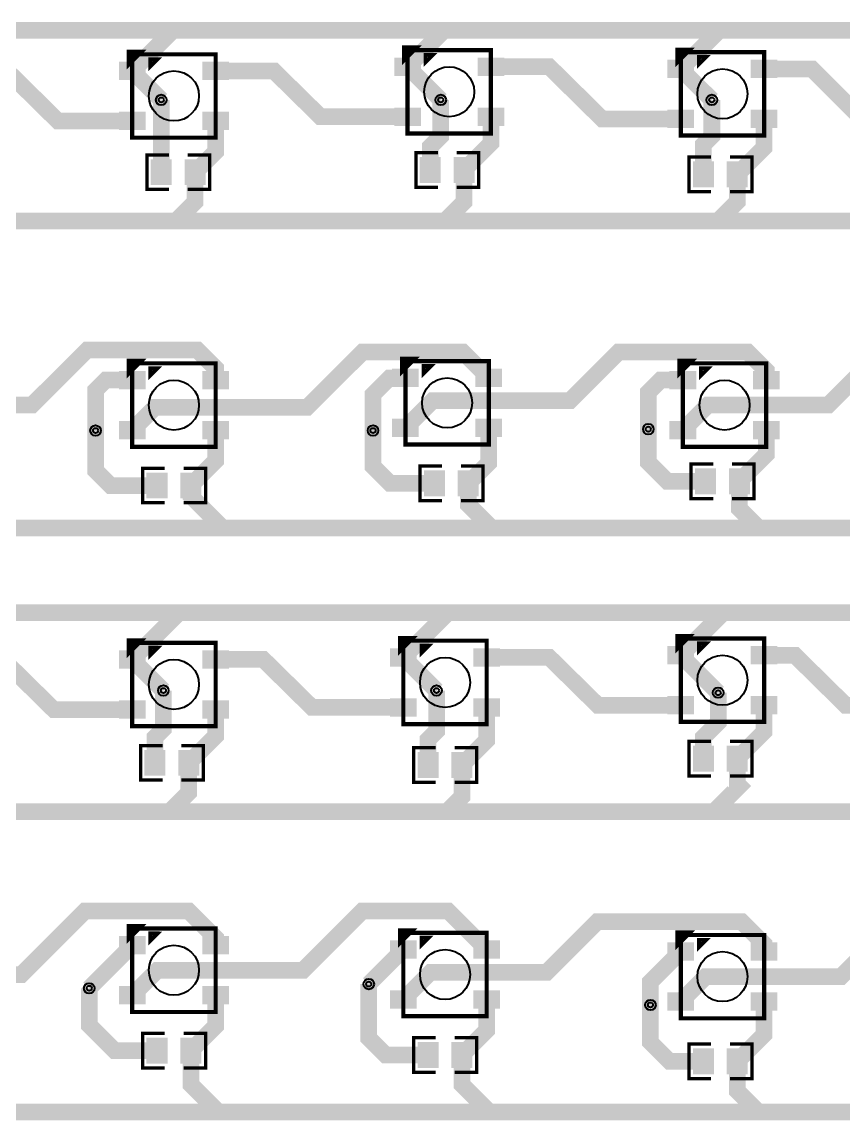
# Model space of a CAD drawing. Extents: x -5 to 8273, y -8273 to 5.
# Drawn here: x 4391 to 6332, y -6201 to -3600 of the extents above; entities that cross this region are included whole.
import ezdxf

# ---------------------------------------------------------------- set-up
doc = ezdxf.new("R2010")
doc.units = 9
for name, color, linetype, true_color in [('Hole', 7, 'Continuous', 0x222222), ('Multi-Layer', 7, 'Continuous', 0xc0c0c0), ('TopLayer', 7, 'Continuous', 0xff0000), ('TopPasteMaskLayer', 7, 'Continuous', 0x808080), ('TopSilkLayer', 7, 'Continuous', 0xffcc00), ('TopSolderMaskLayer', 7, 'Continuous', 0x800080)]:
    doc.layers.add(name, color=color, linetype=linetype, true_color=true_color)

msp = doc.modelspace()

# ---------------------------------------------------------------- hatches: boundary and pattern name
at = {"layer": 'TopLayer'}
for points in [[(5331.125, -3725.5999999999985), (5272.0250000000015, -3725.5999999999985), (5272.0250000000015, -3686.300000000003), (5331.125, -3686.300000000003)], [(5527.924999999996, -3725.5999999999985), (5468.925000000003, -3725.5999999999985), (5468.925000000003, -3686.300000000003), (5527.924999999996, -3686.300000000003)], [(5976.125, -3730.5999999999985), (5917.0250000000015, -3730.5999999999985), (5917.0250000000015, -3691.300000000003), (5976.125, -3691.300000000003)], [(6172.924999999996, -3730.5999999999985), (6113.925000000003, -3730.5999999999985), (6113.925000000003, -3691.300000000003), (6172.924999999996, -3691.300000000003)], [(4681.125, -3735.5999999999985), (4622.0250000000015, -3735.5999999999985), (4622.0250000000015, -3696.300000000003), (4681.125, -3696.300000000003)], [(4877.924999999996, -3735.5999999999985), (4818.925000000003, -3735.5999999999985), (4818.925000000003, -3696.300000000003), (4877.924999999996, -3696.300000000003)], [(4681.125, -3853.699999999997), (4622.0250000000015, -3853.699999999997), (4622.0250000000015, -3814.4000000000015), (4681.125, -3814.4000000000015)], [(4877.924999999996, -3853.699999999997), (4818.925000000003, -3853.699999999997), (4818.925000000003, -3814.4000000000015), (4877.924999999996, -3814.4000000000015)], [(5331.125, -3843.699999999997), (5272.0250000000015, -3843.699999999997), (5272.0250000000015, -3804.4000000000015), (5331.125, -3804.4000000000015)], [(5527.924999999996, -3843.699999999997), (5468.925000000003, -3843.699999999997), (5468.925000000003, -3804.4000000000015), (5527.924999999996, -3804.4000000000015)], [(5976.125, -3848.699999999997), (5917.0250000000015, -3848.699999999997), (5917.0250000000015, -3809.4000000000015), (5976.125, -3809.4000000000015)], [(6172.924999999996, -3848.699999999997), (6113.925000000003, -3848.699999999997), (6113.925000000003, -3809.4000000000015), (6172.924999999996, -3809.4000000000015)], [(4742.834999999992, -3983.542999999998), (4697.165000000008, -3983.542999999998), (4697.165000000008, -3926.457000000002), (4742.834999999992, -3926.457000000002)], [(4822.834999999992, -3983.542999999998), (4777.165000000008, -3983.542999999998), (4777.165000000008, -3926.457000000002), (4822.834999999992, -3926.457000000002)], [(5377.834999999992, -3978.542999999998), (5332.165000000008, -3978.542999999998), (5332.165000000008, -3921.457000000002), (5377.834999999992, -3921.457000000002)], [(5457.834999999992, -3978.542999999998), (5412.165000000008, -3978.542999999998), (5412.165000000008, -3921.457000000002), (5457.834999999992, -3921.457000000002)], [(6022.834999999992, -3988.542999999998), (5977.165000000008, -3988.542999999998), (5977.165000000008, -3931.457000000002), (6022.834999999992, -3931.457000000002)], [(6102.834999999992, -3988.542999999998), (6057.165000000008, -3988.542999999998), (6057.165000000008, -3931.457000000002), (6102.834999999992, -3931.457000000002)], [(4681.125, -4465.5999999999985), (4622.0250000000015, -4465.5999999999985), (4622.0250000000015, -4426.300000000003), (4681.125, -4426.300000000003)], [(4877.924999999996, -4465.5999999999985), (4818.925000000003, -4465.5999999999985), (4818.925000000003, -4426.300000000003), (4877.924999999996, -4426.300000000003)], [(5326.125, -4460.5999999999985), (5267.0250000000015, -4460.5999999999985), (5267.0250000000015, -4421.300000000003), (5326.125, -4421.300000000003)], [(5522.924999999996, -4460.5999999999985), (5463.925000000003, -4460.5999999999985), (5463.925000000003, -4421.300000000003), (5522.924999999996, -4421.300000000003)], [(5981.125, -4465.5999999999985), (5922.0250000000015, -4465.5999999999985), (5922.0250000000015, -4426.300000000003), (5981.125, -4426.300000000003)], [(6177.924999999996, -4465.5999999999985), (6118.925000000003, -4465.5999999999985), (6118.925000000003, -4426.300000000003), (6177.924999999996, -4426.300000000003)], [(4681.125, -4583.699999999997), (4622.0250000000015, -4583.699999999997), (4622.0250000000015, -4544.4000000000015), (4681.125, -4544.4000000000015)], [(4877.924999999996, -4583.699999999997), (4818.925000000003, -4583.699999999997), (4818.925000000003, -4544.4000000000015), (4877.924999999996, -4544.4000000000015)], [(5326.125, -4578.699999999997), (5267.0250000000015, -4578.699999999997), (5267.0250000000015, -4539.4000000000015), (5326.125, -4539.4000000000015)], [(5522.924999999996, -4578.699999999997), (5463.925000000003, -4578.699999999997), (5463.925000000003, -4539.4000000000015), (5522.924999999996, -4539.4000000000015)], [(5981.125, -4583.699999999997), (5922.0250000000015, -4583.699999999997), (5922.0250000000015, -4544.4000000000015), (5981.125, -4544.4000000000015)], [(6177.924999999996, -4583.699999999997), (6118.925000000003, -4583.699999999997), (6118.925000000003, -4544.4000000000015), (6177.924999999996, -4544.4000000000015)], [(4732.834999999992, -4723.542999999998), (4687.165000000008, -4723.542999999998), (4687.165000000008, -4666.457000000002), (4732.834999999992, -4666.457000000002)], [(4812.834999999992, -4723.542999999998), (4767.165000000008, -4723.542999999998), (4767.165000000008, -4666.457000000002), (4812.834999999992, -4666.457000000002)], [(5387.834999999992, -4718.542999999998), (5342.165000000008, -4718.542999999998), (5342.165000000008, -4661.457000000002), (5387.834999999992, -4661.457000000002)], [(5467.834999999992, -4718.542999999998), (5422.165000000008, -4718.542999999998), (5422.165000000008, -4661.457000000002), (5467.834999999992, -4661.457000000002)], [(6027.834999999992, -4713.542999999998), (5982.165000000008, -4713.542999999998), (5982.165000000008, -4656.457000000002), (6027.834999999992, -4656.457000000002)], [(6107.834999999992, -4713.542999999998), (6062.165000000008, -4713.542999999998), (6062.165000000008, -4656.457000000002), (6107.834999999992, -4656.457000000002)], [(4681.125, -5125.5999999999985), (4622.0250000000015, -5125.5999999999985), (4622.0250000000015, -5086.300000000003), (4681.125, -5086.300000000003)], [(4877.924999999996, -5125.5999999999985), (4818.925000000003, -5125.5999999999985), (4818.925000000003, -5086.300000000003), (4877.924999999996, -5086.300000000003)], [(5321.125, -5120.5999999999985), (5262.0250000000015, -5120.5999999999985), (5262.0250000000015, -5081.300000000003), (5321.125, -5081.300000000003)], [(5517.924999999996, -5120.5999999999985), (5458.925000000003, -5120.5999999999985), (5458.925000000003, -5081.300000000003), (5517.924999999996, -5081.300000000003)], [(5976.125, -5115.5999999999985), (5917.0250000000015, -5115.5999999999985), (5917.0250000000015, -5076.300000000003), (5976.125, -5076.300000000003)], [(6172.924999999996, -5115.5999999999985), (6113.925000000003, -5115.5999999999985), (6113.925000000003, -5076.300000000003), (6172.924999999996, -5076.300000000003)], [(5321.125, -5238.699999999997), (5262.0250000000015, -5238.699999999997), (5262.0250000000015, -5199.4000000000015), (5321.125, -5199.4000000000015)], [(5517.924999999996, -5238.699999999997), (5458.925000000003, -5238.699999999997), (5458.925000000003, -5199.4000000000015), (5517.924999999996, -5199.4000000000015)], [(5976.125, -5233.699999999997), (5917.0250000000015, -5233.699999999997), (5917.0250000000015, -5194.4000000000015), (5976.125, -5194.4000000000015)], [(6172.924999999996, -5233.699999999997), (6113.925000000003, -5233.699999999997), (6113.925000000003, -5194.4000000000015), (6172.924999999996, -5194.4000000000015)], [(4681.125, -5243.699999999997), (4622.0250000000015, -5243.699999999997), (4622.0250000000015, -5204.4000000000015), (4681.125, -5204.4000000000015)], [(4877.924999999996, -5243.699999999997), (4818.925000000003, -5243.699999999997), (4818.925000000003, -5204.4000000000015), (4877.924999999996, -5204.4000000000015)], [(4727.834999999992, -5378.542999999998), (4682.165000000008, -5378.542999999998), (4682.165000000008, -5321.457000000002), (4727.834999999992, -5321.457000000002)], [(4807.834999999992, -5378.542999999998), (4762.165000000008, -5378.542999999998), (4762.165000000008, -5321.457000000002), (4807.834999999992, -5321.457000000002)], [(5372.834999999992, -5383.542999999998), (5327.165000000008, -5383.542999999998), (5327.165000000008, -5326.457000000002), (5372.834999999992, -5326.457000000002)], [(5452.834999999992, -5383.542999999998), (5407.165000000008, -5383.542999999998), (5407.165000000008, -5326.457000000002), (5452.834999999992, -5326.457000000002)], [(6022.834999999992, -5368.542999999998), (5977.165000000008, -5368.542999999998), (5977.165000000008, -5311.457000000002), (6022.834999999992, -5311.457000000002)], [(6102.834999999992, -5368.542999999998), (6057.165000000008, -5368.542999999998), (6057.165000000008, -5311.457000000002), (6102.834999999992, -5311.457000000002)], [(4681.125, -5800.5999999999985), (4622.0250000000015, -5800.5999999999985), (4622.0250000000015, -5761.300000000003), (4681.125, -5761.300000000003)], [(4877.924999999996, -5800.5999999999985), (4818.925000000003, -5800.5999999999985), (4818.925000000003, -5761.300000000003), (4877.924999999996, -5761.300000000003)], [(5321.125, -5810.5999999999985), (5262.0250000000015, -5810.5999999999985), (5262.0250000000015, -5771.300000000003), (5321.125, -5771.300000000003)], [(5517.924999999996, -5810.5999999999985), (5458.925000000003, -5810.5999999999985), (5458.925000000003, -5771.300000000003), (5517.924999999996, -5771.300000000003)], [(5976.125, -5815.5999999999985), (5917.0250000000015, -5815.5999999999985), (5917.0250000000015, -5776.300000000003), (5976.125, -5776.300000000003)], [(6172.924999999996, -5815.5999999999985), (6113.925000000003, -5815.5999999999985), (6113.925000000003, -5776.300000000003), (6172.924999999996, -5776.300000000003)], [(4681.125, -5918.699999999997), (4622.0250000000015, -5918.699999999997), (4622.0250000000015, -5879.4000000000015), (4681.125, -5879.4000000000015)], [(4877.924999999996, -5918.699999999997), (4818.925000000003, -5918.699999999997), (4818.925000000003, -5879.4000000000015), (4877.924999999996, -5879.4000000000015)], [(5321.125, -5928.699999999997), (5262.0250000000015, -5928.699999999997), (5262.0250000000015, -5889.4000000000015), (5321.125, -5889.4000000000015)], [(5517.924999999996, -5928.699999999997), (5458.925000000003, -5928.699999999997), (5458.925000000003, -5889.4000000000015), (5517.924999999996, -5889.4000000000015)], [(5976.125, -5933.699999999997), (5917.0250000000015, -5933.699999999997), (5917.0250000000015, -5894.4000000000015), (5976.125, -5894.4000000000015)], [(6172.924999999996, -5933.699999999997), (6113.925000000003, -5933.699999999997), (6113.925000000003, -5894.4000000000015), (6172.924999999996, -5894.4000000000015)], [(4732.834999999992, -6058.542999999998), (4687.165000000008, -6058.542999999998), (4687.165000000008, -6001.457000000002), (4732.834999999992, -6001.457000000002)], [(4812.834999999992, -6058.542999999998), (4767.165000000008, -6058.542999999998), (4767.165000000008, -6001.457000000002), (4812.834999999992, -6001.457000000002)], [(5372.834999999992, -6068.542999999998), (5327.165000000008, -6068.542999999998), (5327.165000000008, -6011.457000000002), (5372.834999999992, -6011.457000000002)], [(5452.834999999992, -6068.542999999998), (5407.165000000008, -6068.542999999998), (5407.165000000008, -6011.457000000002), (5452.834999999992, -6011.457000000002)], [(6022.834999999992, -6083.542999999998), (5977.165000000008, -6083.542999999998), (5977.165000000008, -6026.457000000002), (6022.834999999992, -6026.457000000002)], [(6102.834999999992, -6083.542999999998), (6057.165000000008, -6083.542999999998), (6057.165000000008, -6026.457000000002), (6102.834999999992, -6026.457000000002)]]:
    msp.add_hatch(color=256, dxfattribs=at).paths.add_polyline_path(points)
at = {"layer": 'TopPasteMaskLayer'}
for points in [[(5331.125, -3725.5999999999985), (5272.0250000000015, -3725.5999999999985), (5272.0250000000015, -3686.300000000003), (5331.125, -3686.300000000003)], [(5527.924999999996, -3725.5999999999985), (5468.925000000003, -3725.5999999999985), (5468.925000000003, -3686.300000000003), (5527.924999999996, -3686.300000000003)], [(5976.125, -3730.5999999999985), (5917.0250000000015, -3730.5999999999985), (5917.0250000000015, -3691.300000000003), (5976.125, -3691.300000000003)], [(6172.924999999996, -3730.5999999999985), (6113.925000000003, -3730.5999999999985), (6113.925000000003, -3691.300000000003), (6172.924999999996, -3691.300000000003)], [(4681.125, -3735.5999999999985), (4622.0250000000015, -3735.5999999999985), (4622.0250000000015, -3696.300000000003), (4681.125, -3696.300000000003)], [(4877.924999999996, -3735.5999999999985), (4818.925000000003, -3735.5999999999985), (4818.925000000003, -3696.300000000003), (4877.924999999996, -3696.300000000003)], [(4681.125, -3853.699999999997), (4622.0250000000015, -3853.699999999997), (4622.0250000000015, -3814.4000000000015), (4681.125, -3814.4000000000015)], [(4877.924999999996, -3853.699999999997), (4818.925000000003, -3853.699999999997), (4818.925000000003, -3814.4000000000015), (4877.924999999996, -3814.4000000000015)], [(5331.125, -3843.699999999997), (5272.0250000000015, -3843.699999999997), (5272.0250000000015, -3804.4000000000015), (5331.125, -3804.4000000000015)], [(5527.924999999996, -3843.699999999997), (5468.925000000003, -3843.699999999997), (5468.925000000003, -3804.4000000000015), (5527.924999999996, -3804.4000000000015)], [(5976.125, -3848.699999999997), (5917.0250000000015, -3848.699999999997), (5917.0250000000015, -3809.4000000000015), (5976.125, -3809.4000000000015)], [(6172.924999999996, -3848.699999999997), (6113.925000000003, -3848.699999999997), (6113.925000000003, -3809.4000000000015), (6172.924999999996, -3809.4000000000015)], [(4742.834999999992, -3983.542999999998), (4697.165000000008, -3983.542999999998), (4697.165000000008, -3926.457000000002), (4742.834999999992, -3926.457000000002)], [(4822.834999999992, -3983.542999999998), (4777.165000000008, -3983.542999999998), (4777.165000000008, -3926.457000000002), (4822.834999999992, -3926.457000000002)], [(5377.834999999992, -3978.542999999998), (5332.165000000008, -3978.542999999998), (5332.165000000008, -3921.457000000002), (5377.834999999992, -3921.457000000002)], [(5457.834999999992, -3978.542999999998), (5412.165000000008, -3978.542999999998), (5412.165000000008, -3921.457000000002), (5457.834999999992, -3921.457000000002)], [(6022.834999999992, -3988.542999999998), (5977.165000000008, -3988.542999999998), (5977.165000000008, -3931.457000000002), (6022.834999999992, -3931.457000000002)], [(6102.834999999992, -3988.542999999998), (6057.165000000008, -3988.542999999998), (6057.165000000008, -3931.457000000002), (6102.834999999992, -3931.457000000002)], [(4681.125, -4465.5999999999985), (4622.0250000000015, -4465.5999999999985), (4622.0250000000015, -4426.300000000003), (4681.125, -4426.300000000003)], [(4877.924999999996, -4465.5999999999985), (4818.925000000003, -4465.5999999999985), (4818.925000000003, -4426.300000000003), (4877.924999999996, -4426.300000000003)], [(5326.125, -4460.5999999999985), (5267.0250000000015, -4460.5999999999985), (5267.0250000000015, -4421.300000000003), (5326.125, -4421.300000000003)], [(5522.924999999996, -4460.5999999999985), (5463.925000000003, -4460.5999999999985), (5463.925000000003, -4421.300000000003), (5522.924999999996, -4421.300000000003)], [(5981.125, -4465.5999999999985), (5922.0250000000015, -4465.5999999999985), (5922.0250000000015, -4426.300000000003), (5981.125, -4426.300000000003)], [(6177.924999999996, -4465.5999999999985), (6118.925000000003, -4465.5999999999985), (6118.925000000003, -4426.300000000003), (6177.924999999996, -4426.300000000003)], [(4681.125, -4583.699999999997), (4622.0250000000015, -4583.699999999997), (4622.0250000000015, -4544.4000000000015), (4681.125, -4544.4000000000015)], [(4877.924999999996, -4583.699999999997), (4818.925000000003, -4583.699999999997), (4818.925000000003, -4544.4000000000015), (4877.924999999996, -4544.4000000000015)], [(5326.125, -4578.699999999997), (5267.0250000000015, -4578.699999999997), (5267.0250000000015, -4539.4000000000015), (5326.125, -4539.4000000000015)], [(5522.924999999996, -4578.699999999997), (5463.925000000003, -4578.699999999997), (5463.925000000003, -4539.4000000000015), (5522.924999999996, -4539.4000000000015)], [(5981.125, -4583.699999999997), (5922.0250000000015, -4583.699999999997), (5922.0250000000015, -4544.4000000000015), (5981.125, -4544.4000000000015)], [(6177.924999999996, -4583.699999999997), (6118.925000000003, -4583.699999999997), (6118.925000000003, -4544.4000000000015), (6177.924999999996, -4544.4000000000015)], [(4732.834999999992, -4723.542999999998), (4687.165000000008, -4723.542999999998), (4687.165000000008, -4666.457000000002), (4732.834999999992, -4666.457000000002)], [(4812.834999999992, -4723.542999999998), (4767.165000000008, -4723.542999999998), (4767.165000000008, -4666.457000000002), (4812.834999999992, -4666.457000000002)], [(5387.834999999992, -4718.542999999998), (5342.165000000008, -4718.542999999998), (5342.165000000008, -4661.457000000002), (5387.834999999992, -4661.457000000002)], [(5467.834999999992, -4718.542999999998), (5422.165000000008, -4718.542999999998), (5422.165000000008, -4661.457000000002), (5467.834999999992, -4661.457000000002)], [(6027.834999999992, -4713.542999999998), (5982.165000000008, -4713.542999999998), (5982.165000000008, -4656.457000000002), (6027.834999999992, -4656.457000000002)], [(6107.834999999992, -4713.542999999998), (6062.165000000008, -4713.542999999998), (6062.165000000008, -4656.457000000002), (6107.834999999992, -4656.457000000002)], [(4681.125, -5125.5999999999985), (4622.0250000000015, -5125.5999999999985), (4622.0250000000015, -5086.300000000003), (4681.125, -5086.300000000003)], [(4877.924999999996, -5125.5999999999985), (4818.925000000003, -5125.5999999999985), (4818.925000000003, -5086.300000000003), (4877.924999999996, -5086.300000000003)], [(5321.125, -5120.5999999999985), (5262.0250000000015, -5120.5999999999985), (5262.0250000000015, -5081.300000000003), (5321.125, -5081.300000000003)], [(5517.924999999996, -5120.5999999999985), (5458.925000000003, -5120.5999999999985), (5458.925000000003, -5081.300000000003), (5517.924999999996, -5081.300000000003)], [(5976.125, -5115.5999999999985), (5917.0250000000015, -5115.5999999999985), (5917.0250000000015, -5076.300000000003), (5976.125, -5076.300000000003)], [(6172.924999999996, -5115.5999999999985), (6113.925000000003, -5115.5999999999985), (6113.925000000003, -5076.300000000003), (6172.924999999996, -5076.300000000003)], [(5321.125, -5238.699999999997), (5262.0250000000015, -5238.699999999997), (5262.0250000000015, -5199.4000000000015), (5321.125, -5199.4000000000015)], [(5517.924999999996, -5238.699999999997), (5458.925000000003, -5238.699999999997), (5458.925000000003, -5199.4000000000015), (5517.924999999996, -5199.4000000000015)], [(5976.125, -5233.699999999997), (5917.0250000000015, -5233.699999999997), (5917.0250000000015, -5194.4000000000015), (5976.125, -5194.4000000000015)], [(6172.924999999996, -5233.699999999997), (6113.925000000003, -5233.699999999997), (6113.925000000003, -5194.4000000000015), (6172.924999999996, -5194.4000000000015)], [(4681.125, -5243.699999999997), (4622.0250000000015, -5243.699999999997), (4622.0250000000015, -5204.4000000000015), (4681.125, -5204.4000000000015)], [(4877.924999999996, -5243.699999999997), (4818.925000000003, -5243.699999999997), (4818.925000000003, -5204.4000000000015), (4877.924999999996, -5204.4000000000015)], [(4727.834999999992, -5378.542999999998), (4682.165000000008, -5378.542999999998), (4682.165000000008, -5321.457000000002), (4727.834999999992, -5321.457000000002)], [(4807.834999999992, -5378.542999999998), (4762.165000000008, -5378.542999999998), (4762.165000000008, -5321.457000000002), (4807.834999999992, -5321.457000000002)], [(5372.834999999992, -5383.542999999998), (5327.165000000008, -5383.542999999998), (5327.165000000008, -5326.457000000002), (5372.834999999992, -5326.457000000002)], [(5452.834999999992, -5383.542999999998), (5407.165000000008, -5383.542999999998), (5407.165000000008, -5326.457000000002), (5452.834999999992, -5326.457000000002)], [(6022.834999999992, -5368.542999999998), (5977.165000000008, -5368.542999999998), (5977.165000000008, -5311.457000000002), (6022.834999999992, -5311.457000000002)], [(6102.834999999992, -5368.542999999998), (6057.165000000008, -5368.542999999998), (6057.165000000008, -5311.457000000002), (6102.834999999992, -5311.457000000002)], [(4681.125, -5800.5999999999985), (4622.0250000000015, -5800.5999999999985), (4622.0250000000015, -5761.300000000003), (4681.125, -5761.300000000003)], [(4877.924999999996, -5800.5999999999985), (4818.925000000003, -5800.5999999999985), (4818.925000000003, -5761.300000000003), (4877.924999999996, -5761.300000000003)], [(5321.125, -5810.5999999999985), (5262.0250000000015, -5810.5999999999985), (5262.0250000000015, -5771.300000000003), (5321.125, -5771.300000000003)], [(5517.924999999996, -5810.5999999999985), (5458.925000000003, -5810.5999999999985), (5458.925000000003, -5771.300000000003), (5517.924999999996, -5771.300000000003)], [(5976.125, -5815.5999999999985), (5917.0250000000015, -5815.5999999999985), (5917.0250000000015, -5776.300000000003), (5976.125, -5776.300000000003)], [(6172.924999999996, -5815.5999999999985), (6113.925000000003, -5815.5999999999985), (6113.925000000003, -5776.300000000003), (6172.924999999996, -5776.300000000003)], [(4681.125, -5918.699999999997), (4622.0250000000015, -5918.699999999997), (4622.0250000000015, -5879.4000000000015), (4681.125, -5879.4000000000015)], [(4877.924999999996, -5918.699999999997), (4818.925000000003, -5918.699999999997), (4818.925000000003, -5879.4000000000015), (4877.924999999996, -5879.4000000000015)], [(5321.125, -5928.699999999997), (5262.0250000000015, -5928.699999999997), (5262.0250000000015, -5889.4000000000015), (5321.125, -5889.4000000000015)], [(5517.924999999996, -5928.699999999997), (5458.925000000003, -5928.699999999997), (5458.925000000003, -5889.4000000000015), (5517.924999999996, -5889.4000000000015)], [(5976.125, -5933.699999999997), (5917.0250000000015, -5933.699999999997), (5917.0250000000015, -5894.4000000000015), (5976.125, -5894.4000000000015)], [(6172.924999999996, -5933.699999999997), (6113.925000000003, -5933.699999999997), (6113.925000000003, -5894.4000000000015), (6172.924999999996, -5894.4000000000015)], [(4732.834999999992, -6058.542999999998), (4687.165000000008, -6058.542999999998), (4687.165000000008, -6001.457000000002), (4732.834999999992, -6001.457000000002)], [(4812.834999999992, -6058.542999999998), (4767.165000000008, -6058.542999999998), (4767.165000000008, -6001.457000000002), (4812.834999999992, -6001.457000000002)], [(5372.834999999992, -6068.542999999998), (5327.165000000008, -6068.542999999998), (5327.165000000008, -6011.457000000002), (5372.834999999992, -6011.457000000002)], [(5452.834999999992, -6068.542999999998), (5407.165000000008, -6068.542999999998), (5407.165000000008, -6011.457000000002), (5452.834999999992, -6011.457000000002)], [(6022.834999999992, -6083.542999999998), (5977.165000000008, -6083.542999999998), (5977.165000000008, -6026.457000000002), (6022.834999999992, -6026.457000000002)], [(6102.834999999992, -6083.542999999998), (6057.165000000008, -6083.542999999998), (6057.165000000008, -6026.457000000002), (6102.834999999992, -6026.457000000002)]]:
    msp.add_hatch(color=256, dxfattribs=at).paths.add_polyline_path(points)
at = {"layer": 'TopSolderMaskLayer'}
for points in [[(5333.126185335706, -3727.5964439928866), (5270.023137329612, -3727.5964439928866), (5270.023137329612, -3684.303556007115), (5333.126185335706, -3684.303556007115)], [(5529.922798662257, -3727.5964439928866), (5466.926524003051, -3727.5964439928866), (5466.926524003051, -3684.303556007115), (5529.922798662257, -3684.303556007115)], [(5978.126185335706, -3732.5964439928866), (5915.023137329612, -3732.5964439928866), (5915.023137329612, -3689.303556007115), (5978.126185335706, -3689.303556007115)], [(6174.922798662257, -3732.5964439928866), (6111.926524003051, -3732.5964439928866), (6111.926524003051, -3689.303556007115), (6174.922798662257, -3689.303556007115)], [(4683.126185335706, -3737.5964439928866), (4620.023137329612, -3737.5964439928866), (4620.023137329612, -3694.303556007115), (4683.126185335706, -3694.303556007115)], [(4879.922798662257, -3737.5964439928866), (4816.926524003051, -3737.5964439928866), (4816.926524003051, -3694.303556007115), (4879.922798662257, -3694.303556007115)], [(4683.126185335706, -3855.696443992885), (4620.023137329612, -3855.696443992885), (4620.023137329612, -3812.4035560071134), (4683.126185335706, -3812.4035560071134)], [(4879.922798662257, -3855.696443992885), (4816.926524003051, -3855.696443992885), (4816.926524003051, -3812.4035560071134), (4879.922798662257, -3812.4035560071134)], [(5333.126185335706, -3845.696443992885), (5270.023137329612, -3845.696443992885), (5270.023137329612, -3802.4035560071134), (5333.126185335706, -3802.4035560071134)], [(5529.922798662257, -3845.696443992885), (5466.926524003051, -3845.696443992885), (5466.926524003051, -3802.4035560071134), (5529.922798662257, -3802.4035560071134)], [(5978.126185335706, -3850.696443992885), (5915.023137329612, -3850.696443992885), (5915.023137329612, -3807.4035560071134), (5978.126185335706, -3807.4035560071134)], [(6174.922798662257, -3850.696443992885), (6111.926524003051, -3850.696443992885), (6111.926524003051, -3807.4035560071134), (6174.922798662257, -3807.4035560071134)], [(4744.834999999992, -3985.5429649657526), (4695.165000000008, -3985.5429649657526), (4695.165000000008, -3924.4570350342474), (4744.834999999992, -3924.4570350342474)], [(4824.834999999992, -3985.5429649657526), (4775.165000000008, -3985.5429649657526), (4775.165000000008, -3924.4570350342474), (4824.834999999992, -3924.4570350342474)], [(5379.834999999992, -3980.5429649657526), (5330.165000000008, -3980.5429649657526), (5330.165000000008, -3919.4570350342474), (5379.834999999992, -3919.4570350342474)], [(5459.834999999992, -3980.5429649657526), (5410.165000000008, -3980.5429649657526), (5410.165000000008, -3919.4570350342474), (5459.834999999992, -3919.4570350342474)], [(6024.834999999992, -3990.5429649657526), (5975.165000000008, -3990.5429649657526), (5975.165000000008, -3929.4570350342474), (6024.834999999992, -3929.4570350342474)], [(6104.834999999992, -3990.5429649657526), (6055.165000000008, -3990.5429649657526), (6055.165000000008, -3929.4570350342474), (6104.834999999992, -3929.4570350342474)], [(5328.126185335706, -4462.596443992887), (5265.023137329612, -4462.596443992887), (5265.023137329612, -4419.303556007115), (5328.126185335706, -4419.303556007115)], [(5524.922798662257, -4462.596443992887), (5461.926524003051, -4462.596443992887), (5461.926524003051, -4419.303556007115), (5524.922798662257, -4419.303556007115)], [(4683.126185335706, -4467.596443992887), (4620.023137329612, -4467.596443992887), (4620.023137329612, -4424.303556007115), (4683.126185335706, -4424.303556007115)], [(4879.922798662257, -4467.596443992887), (4816.926524003051, -4467.596443992887), (4816.926524003051, -4424.303556007115), (4879.922798662257, -4424.303556007115)], [(5983.126185335706, -4467.596443992887), (5920.023137329612, -4467.596443992887), (5920.023137329612, -4424.303556007115), (5983.126185335706, -4424.303556007115)], [(6179.922798662257, -4467.596443992887), (6116.926524003051, -4467.596443992887), (6116.926524003051, -4424.303556007115), (6179.922798662257, -4424.303556007115)], [(4683.126185335706, -4585.696443992885), (4620.023137329612, -4585.696443992885), (4620.023137329612, -4542.403556007113), (4683.126185335706, -4542.403556007113)], [(4879.922798662257, -4585.696443992885), (4816.926524003051, -4585.696443992885), (4816.926524003051, -4542.403556007113), (4879.922798662257, -4542.403556007113)], [(5328.126185335706, -4580.696443992885), (5265.023137329612, -4580.696443992885), (5265.023137329612, -4537.403556007113), (5328.126185335706, -4537.403556007113)], [(5524.922798662257, -4580.696443992885), (5461.926524003051, -4580.696443992885), (5461.926524003051, -4537.403556007113), (5524.922798662257, -4537.403556007113)], [(5983.126185335706, -4585.696443992885), (5920.023137329612, -4585.696443992885), (5920.023137329612, -4542.403556007113), (5983.126185335706, -4542.403556007113)], [(6179.922798662257, -4585.696443992885), (6116.926524003051, -4585.696443992885), (6116.926524003051, -4542.403556007113), (6179.922798662257, -4542.403556007113)], [(6029.834999999992, -4715.542964965753), (5980.165000000008, -4715.542964965753), (5980.165000000008, -4654.457035034247), (6029.834999999992, -4654.457035034247)], [(6109.834999999992, -4715.542964965753), (6060.165000000008, -4715.542964965753), (6060.165000000008, -4654.457035034247), (6109.834999999992, -4654.457035034247)], [(4734.834999999992, -4725.542964965753), (4685.165000000008, -4725.542964965753), (4685.165000000008, -4664.457035034247), (4734.834999999992, -4664.457035034247)], [(4814.834999999992, -4725.542964965753), (4765.165000000008, -4725.542964965753), (4765.165000000008, -4664.457035034247), (4814.834999999992, -4664.457035034247)], [(5389.834999999992, -4720.542964965753), (5340.165000000008, -4720.542964965753), (5340.165000000008, -4659.457035034247), (5389.834999999992, -4659.457035034247)], [(5469.834999999992, -4720.542964965753), (5420.165000000008, -4720.542964965753), (5420.165000000008, -4659.457035034247), (5469.834999999992, -4659.457035034247)], [(4683.126185335706, -5127.596443992887), (4620.023137329612, -5127.596443992887), (4620.023137329612, -5084.303556007115), (4683.126185335706, -5084.303556007115)], [(4879.922798662257, -5127.596443992887), (4816.926524003051, -5127.596443992887), (4816.926524003051, -5084.303556007115), (4879.922798662257, -5084.303556007115)], [(5323.126185335706, -5122.596443992887), (5260.023137329612, -5122.596443992887), (5260.023137329612, -5079.303556007115), (5323.126185335706, -5079.303556007115)], [(5519.922798662257, -5122.596443992887), (5456.926524003051, -5122.596443992887), (5456.926524003051, -5079.303556007115), (5519.922798662257, -5079.303556007115)], [(5978.126185335706, -5117.596443992887), (5915.023137329612, -5117.596443992887), (5915.023137329612, -5074.303556007115), (5978.126185335706, -5074.303556007115)], [(6174.922798662257, -5117.596443992887), (6111.926524003051, -5117.596443992887), (6111.926524003051, -5074.303556007115), (6174.922798662257, -5074.303556007115)], [(5323.126185335706, -5240.696443992885), (5260.023137329612, -5240.696443992885), (5260.023137329612, -5197.403556007113), (5323.126185335706, -5197.403556007113)], [(5519.922798662257, -5240.696443992885), (5456.926524003051, -5240.696443992885), (5456.926524003051, -5197.403556007113), (5519.922798662257, -5197.403556007113)], [(5978.126185335706, -5235.696443992885), (5915.023137329612, -5235.696443992885), (5915.023137329612, -5192.403556007113), (5978.126185335706, -5192.403556007113)], [(6174.922798662257, -5235.696443992885), (6111.926524003051, -5235.696443992885), (6111.926524003051, -5192.403556007113), (6174.922798662257, -5192.403556007113)], [(4683.126185335706, -5245.696443992885), (4620.023137329612, -5245.696443992885), (4620.023137329612, -5202.403556007113), (4683.126185335706, -5202.403556007113)], [(4879.922798662257, -5245.696443992885), (4816.926524003051, -5245.696443992885), (4816.926524003051, -5202.403556007113), (4879.922798662257, -5202.403556007113)], [(4729.834999999992, -5380.542964965753), (4680.165000000008, -5380.542964965753), (4680.165000000008, -5319.457035034247), (4729.834999999992, -5319.457035034247)], [(4809.834999999992, -5380.542964965753), (4760.165000000008, -5380.542964965753), (4760.165000000008, -5319.457035034247), (4809.834999999992, -5319.457035034247)], [(5374.834999999992, -5385.542964965753), (5325.165000000008, -5385.542964965753), (5325.165000000008, -5324.457035034247), (5374.834999999992, -5324.457035034247)], [(5454.834999999992, -5385.542964965753), (5405.165000000008, -5385.542964965753), (5405.165000000008, -5324.457035034247), (5454.834999999992, -5324.457035034247)], [(6024.834999999992, -5370.542964965753), (5975.165000000008, -5370.542964965753), (5975.165000000008, -5309.457035034247), (6024.834999999992, -5309.457035034247)], [(6104.834999999992, -5370.542964965753), (6055.165000000008, -5370.542964965753), (6055.165000000008, -5309.457035034247), (6104.834999999992, -5309.457035034247)], [(4683.126185335706, -5802.596443992887), (4620.023137329612, -5802.596443992887), (4620.023137329612, -5759.303556007115), (4683.126185335706, -5759.303556007115)], [(4879.922798662257, -5802.596443992887), (4816.926524003051, -5802.596443992887), (4816.926524003051, -5759.303556007115), (4879.922798662257, -5759.303556007115)], [(5323.126185335706, -5812.596443992887), (5260.023137329612, -5812.596443992887), (5260.023137329612, -5769.303556007115), (5323.126185335706, -5769.303556007115)], [(5519.922798662257, -5812.596443992887), (5456.926524003051, -5812.596443992887), (5456.926524003051, -5769.303556007115), (5519.922798662257, -5769.303556007115)], [(5978.126185335706, -5817.596443992887), (5915.023137329612, -5817.596443992887), (5915.023137329612, -5774.303556007115), (5978.126185335706, -5774.303556007115)], [(6174.922798662257, -5817.596443992887), (6111.926524003051, -5817.596443992887), (6111.926524003051, -5774.303556007115), (6174.922798662257, -5774.303556007115)], [(4683.126185335706, -5920.696443992885), (4620.023137329612, -5920.696443992885), (4620.023137329612, -5877.403556007113), (4683.126185335706, -5877.403556007113)], [(4879.922798662257, -5920.696443992885), (4816.926524003051, -5920.696443992885), (4816.926524003051, -5877.403556007113), (4879.922798662257, -5877.403556007113)], [(5323.126185335706, -5930.696443992885), (5260.023137329612, -5930.696443992885), (5260.023137329612, -5887.403556007113), (5323.126185335706, -5887.403556007113)], [(5519.922798662257, -5930.696443992885), (5456.926524003051, -5930.696443992885), (5456.926524003051, -5887.403556007113), (5519.922798662257, -5887.403556007113)], [(5978.126185335706, -5935.696443992885), (5915.023137329612, -5935.696443992885), (5915.023137329612, -5892.403556007113), (5978.126185335706, -5892.403556007113)], [(6174.922798662257, -5935.696443992885), (6111.926524003051, -5935.696443992885), (6111.926524003051, -5892.403556007113), (6174.922798662257, -5892.403556007113)], [(4734.834999999992, -6060.542964965753), (4685.165000000008, -6060.542964965753), (4685.165000000008, -5999.457035034247), (4734.834999999992, -5999.457035034247)], [(4814.834999999992, -6060.542964965753), (4765.165000000008, -6060.542964965753), (4765.165000000008, -5999.457035034247), (4814.834999999992, -5999.457035034247)], [(5374.834999999992, -6070.542964965753), (5325.165000000008, -6070.542964965753), (5325.165000000008, -6009.457035034247), (5374.834999999992, -6009.457035034247)], [(5454.834999999992, -6070.542964965753), (5405.165000000008, -6070.542964965753), (5405.165000000008, -6009.457035034247), (5454.834999999992, -6009.457035034247)], [(6024.834999999992, -6085.542964965753), (5975.165000000008, -6085.542964965753), (5975.165000000008, -6024.457035034247), (6024.834999999992, -6024.457035034247)], [(6104.834999999992, -6085.542964965753), (6055.165000000008, -6085.542964965753), (6055.165000000008, -6024.457035034247), (6104.834999999992, -6024.457035034247)]]:
    msp.add_hatch(color=256, dxfattribs=at).paths.add_polyline_path(points)

# ---------------------------------------------------------------- linework, layer by layer
at = {"layer": 'Hole'}
for centre in [(4720, -3784.3800000000047), (5380, -3784.3800000000047), (6020, -3784.3800000000047), (4565, -4565.25), (5220, -4565.25), (5870, -4561.909999999996), (4725, -5179.380000000005), (5370, -5179.380000000005), (6035, -5184.380000000005), (4550, -5882.529999999999), (5210, -5872.529999999999), (5875, -5921.909999999996)]:
    msp.add_circle(centre, 6, dxfattribs=at)
at = {"layer": 'Multi-Layer'}
for centre in [(4720, -3784.3800000000047), (5380, -3784.3800000000047), (6020, -3784.3800000000047), (5870, -4561.909999999996), (4565, -4565.25), (5220, -4565.25), (4725, -5179.380000000005), (5370, -5179.380000000005), (6035, -5184.380000000005), (4550, -5882.529999999999), (5210, -5872.529999999999), (5875, -5921.909999999996)]:
    msp.add_circle(centre, 12.5, dxfattribs=at)
at = {"layer": 'TopLayer', "const_width": 39.37}
for points in [[(4747.524999999994, -3620), (4127.524999999994, -3620), (4036.5750000000044, -3710.949999999997)], [(5387.524999999994, -3620), (4747.524999999994, -3620), (4651.575000000004, -3715.949999999997)], [(6037.524999999994, -3620), (5387.524999999994, -3620), (5301.575000000004, -3705.949999999997)], [(6657.524999999994, -3620), (6037.524999999994, -3620), (5946.575000000004, -3710.949999999997)], [(4233.4000000000015, -3710.9000000000015), (4351, -3710.9000000000015), (4476, -3834.0999999999985), (4651.5999999999985, -3834.0999999999985)], [(5380, -3784.375), (5380, -3784.375), (5301.575000000004, -3705.949999999997)], [(5498.4000000000015, -3705.9000000000015), (5636, -3705.9000000000015), (5761, -3829.0999999999985), (5946.5999999999985, -3829.0999999999985)], [(6020, -3784.375), (6020, -3784.375), (5946.575000000004, -3710.949999999997)], [(6143.424999999996, -3710.949999999997), (6255.950000000004, -3710.949999999997), (6379.049999999996, -3834.050000000003), (6561.575000000004, -3834.050000000003)], [(4720, -3784.375), (4720, -3784.375), (4651.575000000004, -3715.949999999997)], [(4848.4000000000015, -3715.9000000000015), (4986, -3715.9000000000015), (5096, -3824.0999999999985), (5301.5999999999985, -3824.0999999999985)], [(4720, -3955), (4720, -3784.375)], [(5355, -3950), (5355, -3895), (5380, -3870), (5380, -3784.375)], [(6000, -3960), (6000, -3890), (6020, -3870), (6020, -3784.375)], [(4800, -3955), (4848.424999999996, -3906.574999999997), (4848.424999999996, -3834.050000000003)], [(5435, -3950), (5498.424999999996, -3886.574999999997), (5498.424999999996, -3824.050000000003)], [(6080, -3960), (6143.424999999996, -3896.574999999997), (6143.424999999996, -3829.050000000003)], [(4135, -4070), (4755, -4070), (4800, -4025), (4800, -3955)], [(4755, -4070), (5390, -4070), (5435, -4025), (5435, -3950)], [(5390, -4070), (6035, -4070), (6080, -4025), (6080, -3960)], [(6035, -4070), (6665, -4070), (6705, -4030), (6705, -3960)], [(4848.4000000000015, -4445.9000000000015), (4848.4000000000015, -4418.4000000000015), (4805, -4375), (4545, -4375), (4415, -4505), (4100.600000000006, -4505), (4041.5999999999985, -4564.0999999999985)], [(5493.424999999996, -4440.949999999997), (5432.475000000006, -4380), (5195, -4380), (5065, -4510), (4705.625, -4510), (4651.575000000004, -4564.050000000003)], [(6148.424999999996, -4445.949999999997), (6148.424999999996, -4423.425000000003), (6105, -4380), (5800, -4380), (5685, -4495), (5360.625, -4495), (5296.575000000004, -4559.050000000003)], [(6758.424999999996, -4445.949999999997), (6758.424999999996, -4423.425000000003), (6700, -4365), (6435, -4365), (6295, -4505), (6010.625, -4505), (5951.575000000004, -4564.050000000003)], [(4565, -4565.248), (4565, -4470), (4589.049999999996, -4445.949999999997), (4651.575000000004, -4445.949999999997)], [(5220, -4565.248), (5220, -4480), (5259.049999999996, -4440.949999999997), (5296.575000000004, -4440.949999999997)], [(5870, -4561.914000000004), (5870, -4475), (5899.049999999996, -4445.949999999997), (5951.575000000004, -4445.949999999997)], [(4710, -4695), (4600, -4695), (4565, -4660), (4565, -4565.248)], [(4790, -4695), (4848.424999999996, -4636.574999999997), (4848.424999999996, -4564.050000000003)], [(5365, -4690), (5260, -4690), (5220, -4650), (5220, -4565.248)], [(5445, -4690), (5493.424999999996, -4641.574999999997), (5493.424999999996, -4559.050000000003)], [(6005, -4685), (5915, -4685), (5870, -4640), (5870, -4561.914000000004)], [(6085, -4685), (6148.424999999996, -4621.574999999997), (6148.424999999996, -4564.050000000003)], [(4865, -4795), (4220, -4795), (4175, -4750), (4175, -4695)], [(5500, -4795), (4865, -4795), (4790, -4720), (4790, -4695)], [(6130, -4795), (5500, -4795), (5445, -4740), (5445, -4690)], [(6710, -4795), (6130, -4795), (6085, -4750), (6085, -4685)], [(4762.524999999994, -4995), (4152.524999999994, -4995), (4041.5750000000044, -5105.949999999997)], [(5397.524999999994, -4995), (4762.524999999994, -4995), (4651.575000000004, -5105.949999999997)], [(6065.555000000008, -4995), (5397.524999999994, -4995), (5291.575000000004, -5100.949999999997)], [(6657.524999999994, -4995), (6047.524999999994, -4995), (5946.575000000004, -5095.949999999997)], [(4238.4000000000015, -5105.9000000000015), (4346, -5105.9000000000015), (4466, -5224.0999999999985), (4651.5999999999985, -5224.0999999999985)], [(4725, -5179.375), (4725, -5179.375), (4651.575000000004, -5105.949999999997)], [(4848.4000000000015, -5105.9000000000015), (4961, -5105.9000000000015), (5076, -5219.0999999999985), (5291.5999999999985, -5219.0999999999985)], [(5370, -5179.375), (5370, -5179.375), (5291.575000000004, -5100.949999999997)], [(5488.4000000000015, -5100.9000000000015), (5636, -5100.9000000000015), (5751, -5214.0999999999985), (5946.5999999999985, -5214.0999999999985)], [(6035, -5184.375), (6035, -5184.375), (5946.575000000004, -5095.949999999997)], [(6143.4000000000015, -5095.9000000000015), (6216, -5095.9000000000015), (6336, -5214.0999999999985), (6556.5999999999985, -5214.0999999999985)], [(4705, -5350), (4705, -5290), (4725, -5270), (4725, -5179.375)], [(5350, -5355), (5350, -5295), (5370, -5275), (5370, -5179.375)], [(6000, -5340), (6000, -5290), (6035, -5255), (6035, -5184.375)], [(5430, -5355), (5488.424999999996, -5296.574999999997), (5488.424999999996, -5219.050000000003)], [(6080, -5340), (6143.424999999996, -5276.574999999997), (6143.424999999996, -5214.050000000003)], [(4785, -5350), (4848.424999999996, -5286.574999999997), (4848.424999999996, -5224.050000000003)], [(4135, -5465), (4740, -5465), (4785, -5420), (4785, -5350)], [(5395, -5465), (6025, -5465), (6085, -5405), (6080, -5400), (6080, -5340)], [(6004.184999999998, -5465), (6630, -5465), (6680, -5415), (6680, -5350)], [(4740, -5465), (5395, -5465), (5430, -5430), (5430, -5355)], [(4848.424999999996, -5780.949999999997), (4848.424999999996, -5763.425000000003), (4785, -5700), (4540, -5700), (4390, -5850), (4100.625, -5850), (4046.5750000000044, -5904.050000000003)], [(5488.424999999996, -5790.949999999997), (5397.475000000006, -5700), (5195, -5700), (5055, -5840), (4710.625, -5840), (4651.575000000004, -5899.050000000003)], [(6748.424999999996, -5795.949999999997), (6748.424999999996, -5763.425000000003), (6695, -5710), (6470, -5710), (6325, -5855), (6005.625, -5855), (5946.575000000004, -5914.050000000003)], [(6143.424999999996, -5795.949999999997), (6143.424999999996, -5778.425000000003), (6090, -5725), (5750, -5725), (5630, -5845), (5355.625, -5845), (5291.575000000004, -5909.050000000003)], [(4550, -5882.5250000000015), (4550, -5882.5250000000015), (4651.575000000004, -5780.949999999997)], [(5210, -5872.5250000000015), (5210, -5872.5250000000015), (5291.575000000004, -5790.949999999997)], [(5875, -5921.914000000004), (5875, -5867.5250000000015), (5946.575000000004, -5795.949999999997)], [(4710, -6030), (4610, -6030), (4550, -5970), (4550, -5882.5250000000015)], [(5350, -6040), (5250, -6040), (5210, -6000), (5210, -5872.5250000000015)], [(4790, -6030), (4848.4230000000025, -5971.577000000005), (4848.4230000000025, -5899.050000000003)], [(5430, -6040), (5488.4230000000025, -5981.577000000005), (5488.4230000000025, -5909.050000000003)], [(6000, -6055), (5920, -6055), (5875, -6010), (5875, -5921.914000000004)], [(6080, -6055), (6143.424999999996, -5991.574999999997), (6143.424999999996, -5914.050000000003)], [(4855, -6175), (4250, -6175), (4180, -6105), (4180, -6025)], [(5495, -6175), (4855, -6175), (4790, -6110), (4790, -6030)], [(6130, -6175), (5495, -6175), (5430, -6110), (5430, -6040)], [(6730, -6175), (6130, -6175), (6080, -6125), (6080, -6055)]]:
    msp.add_lwpolyline(points, dxfattribs=at)
at = {"layer": 'TopSilkLayer', "const_width": 10}
for points in [[(4643.731, -3700.1920000000027), (4643.731, -3670.6640000000043), (4673.257999999994, -3670.6640000000043), (4643.731, -3700.1920000000027)], [(5293.731, -3690.1920000000027), (5293.731, -3660.6640000000043), (5323.257999999994, -3660.6640000000043), (5293.731, -3690.1920000000027)], [(5498.445, -3863.4199999999983), (5301.595000000001, -3863.4199999999983), (5301.595000000001, -3666.5699999999997), (5498.445, -3666.5699999999997), (5498.445, -3863.4199999999983)], [(5938.731, -3695.1920000000027), (5938.731, -3665.6640000000043), (5968.257999999994, -3665.6640000000043), (5938.731, -3695.1920000000027)], [(4848.445, -3873.4199999999983), (4651.595000000001, -3873.4199999999983), (4651.595000000001, -3676.5699999999997), (4848.445, -3676.5699999999997), (4848.445, -3873.4199999999983)], [(4694.912000000004, -3704.1299999999974), (4694.912000000004, -3688.3800000000047), (4710.659999999996, -3688.3849999999948), (4694.912000000004, -3704.1299999999974)], [(5344.912000000004, -3694.1299999999974), (5344.912000000004, -3678.3800000000047), (5360.659999999996, -3678.3849999999948), (5344.912000000004, -3694.1299999999974)], [(6143.445, -3868.4199999999983), (5946.595000000001, -3868.4199999999983), (5946.595000000001, -3671.5699999999997), (6143.445, -3671.5699999999997), (6143.445, -3868.4199999999983)], [(5989.912000000004, -3699.1299999999974), (5989.912000000004, -3683.3800000000047), (6005.659999999996, -3683.3849999999948), (5989.912000000004, -3699.1299999999974)], [(5288.731, -4425.192000000003), (5288.731, -4395.664000000004), (5318.257999999994, -4395.664000000004), (5288.731, -4425.192000000003)], [(4643.731, -4430.192000000003), (4643.731, -4400.664000000004), (4673.257999999994, -4400.664000000004), (4643.731, -4430.192000000003)], [(4848.445, -4603.419999999998), (4651.595000000001, -4603.419999999998), (4651.595000000001, -4406.57), (4848.445, -4406.57), (4848.445, -4603.419999999998)], [(4694.912000000004, -4434.129999999997), (4694.912000000004, -4418.380000000005), (4710.659999999996, -4418.384999999995), (4694.912000000004, -4434.129999999997)], [(5493.445, -4598.419999999998), (5296.595000000001, -4598.419999999998), (5296.595000000001, -4401.57), (5493.445, -4401.57), (5493.445, -4598.419999999998)], [(5339.912000000004, -4429.129999999997), (5339.912000000004, -4413.380000000005), (5355.659999999996, -4413.384999999995), (5339.912000000004, -4429.129999999997)], [(5943.731, -4430.192000000003), (5943.731, -4400.664000000004), (5973.257999999994, -4400.664000000004), (5943.731, -4430.192000000003)], [(6148.445, -4603.419999999998), (5951.595000000001, -4603.419999999998), (5951.595000000001, -4406.57), (6148.445, -4406.57), (6148.445, -4603.419999999998)], [(5994.912000000004, -4434.129999999997), (5994.912000000004, -4418.380000000005), (6010.659999999996, -4418.384999999995), (5994.912000000004, -4434.129999999997)], [(4643.731, -5090.192000000003), (4643.731, -5060.664000000004), (4673.257999999994, -5060.664000000004), (4643.731, -5090.192000000003)], [(4848.445, -5263.419999999998), (4651.595000000001, -5263.419999999998), (4651.595000000001, -5066.57), (4848.445, -5066.57), (4848.445, -5263.419999999998)], [(5283.731, -5085.192000000003), (5283.731, -5055.664000000004), (5313.257999999994, -5055.664000000004), (5283.731, -5085.192000000003)], [(5488.445, -5258.419999999998), (5291.595000000001, -5258.419999999998), (5291.595000000001, -5061.57), (5488.445, -5061.57), (5488.445, -5258.419999999998)], [(5334.912000000004, -5089.129999999997), (5334.912000000004, -5073.380000000005), (5350.659999999996, -5073.384999999995), (5334.912000000004, -5089.129999999997)], [(5938.731, -5080.192000000003), (5938.731, -5050.664000000004), (5968.257999999994, -5050.664000000004), (5938.731, -5080.192000000003)], [(6143.445, -5253.419999999998), (5946.595000000001, -5253.419999999998), (5946.595000000001, -5056.57), (6143.445, -5056.57), (6143.445, -5253.419999999998)], [(5989.912000000004, -5084.129999999997), (5989.912000000004, -5068.380000000005), (6005.659999999996, -5068.384999999995), (5989.912000000004, -5084.129999999997)], [(4694.912000000004, -5094.129999999997), (4694.912000000004, -5078.380000000005), (4710.659999999996, -5078.384999999995), (4694.912000000004, -5094.129999999997)], [(4643.731, -5765.192000000003), (4643.731, -5735.664000000004), (4673.257999999994, -5735.664000000004), (4643.731, -5765.192000000003)], [(4848.445, -5938.419999999998), (4651.595000000001, -5938.419999999998), (4651.595000000001, -5741.57), (4848.445, -5741.57), (4848.445, -5938.419999999998)], [(5283.731, -5775.192000000003), (5283.731, -5745.664000000004), (5313.257999999994, -5745.664000000004), (5283.731, -5775.192000000003)], [(5488.445, -5948.419999999998), (5291.595000000001, -5948.419999999998), (5291.595000000001, -5751.57), (5488.445, -5751.57), (5488.445, -5948.419999999998)], [(5938.731, -5780.192000000003), (5938.731, -5750.664000000004), (5968.257999999994, -5750.664000000004), (5938.731, -5780.192000000003)], [(4694.912000000004, -5769.129999999997), (4694.912000000004, -5753.380000000005), (4710.659999999996, -5753.384999999995), (4694.912000000004, -5769.129999999997)], [(5334.912000000004, -5779.129999999997), (5334.912000000004, -5763.380000000005), (5350.659999999996, -5763.384999999995), (5334.912000000004, -5779.129999999997)], [(6143.445, -5953.419999999998), (5946.595000000001, -5953.419999999998), (5946.595000000001, -5756.57), (6143.445, -5756.57), (6143.445, -5953.419999999998)], [(5989.912000000004, -5784.129999999997), (5989.912000000004, -5768.380000000005), (6005.659999999996, -5768.384999999995), (5989.912000000004, -5784.129999999997)]]:
    msp.add_lwpolyline(points, close=True, dxfattribs=at)
at = {"layer": 'TopSilkLayer', "const_width": 7.87}
for points in [[(4738.159999999996, -3914.260000000002), (4686.189999999995, -3914.260000000002), (4686.189999999995, -3995.760000000002), (4738.159999999996, -3995.760000000002)], [(4782.730000000003, -3914.260000000002), (4834.700000000004, -3914.260000000002), (4834.700000000004, -3995.760000000002), (4782.730000000003, -3995.760000000002)], [(5373.159999999996, -3909.260000000002), (5321.189999999995, -3909.260000000002), (5321.189999999995, -3990.760000000002), (5373.159999999996, -3990.760000000002)], [(5417.730000000003, -3909.260000000002), (5469.700000000004, -3909.260000000002), (5469.700000000004, -3990.760000000002), (5417.730000000003, -3990.760000000002)], [(6018.159999999996, -3919.260000000002), (5966.189999999995, -3919.260000000002), (5966.189999999995, -4000.760000000002), (6018.159999999996, -4000.760000000002)], [(6062.730000000003, -3919.260000000002), (6114.700000000004, -3919.260000000002), (6114.700000000004, -4000.760000000002), (6062.730000000003, -4000.760000000002)], [(4728.159999999996, -4654.260000000002), (4676.189999999995, -4654.260000000002), (4676.189999999995, -4735.760000000002), (4728.159999999996, -4735.760000000002)], [(4772.730000000003, -4654.260000000002), (4824.700000000004, -4654.260000000002), (4824.700000000004, -4735.760000000002), (4772.730000000003, -4735.760000000002)], [(5383.159999999996, -4649.260000000002), (5331.189999999995, -4649.260000000002), (5331.189999999995, -4730.760000000002), (5383.159999999996, -4730.760000000002)], [(5427.730000000003, -4649.260000000002), (5479.700000000004, -4649.260000000002), (5479.700000000004, -4730.760000000002), (5427.730000000003, -4730.760000000002)], [(6023.159999999996, -4644.260000000002), (5971.189999999995, -4644.260000000002), (5971.189999999995, -4725.760000000002), (6023.159999999996, -4725.760000000002)], [(6067.730000000003, -4644.260000000002), (6119.700000000004, -4644.260000000002), (6119.700000000004, -4725.760000000002), (6067.730000000003, -4725.760000000002)], [(6018.159999999996, -5299.260000000002), (5966.189999999995, -5299.260000000002), (5966.189999999995, -5380.760000000002), (6018.159999999996, -5380.760000000002)], [(6062.730000000003, -5299.260000000002), (6114.700000000004, -5299.260000000002), (6114.700000000004, -5380.760000000002), (6062.730000000003, -5380.760000000002)], [(4723.159999999996, -5309.260000000002), (4671.189999999995, -5309.260000000002), (4671.189999999995, -5390.760000000002), (4723.159999999996, -5390.760000000002)], [(4767.730000000003, -5309.260000000002), (4819.700000000004, -5309.260000000002), (4819.700000000004, -5390.760000000002), (4767.730000000003, -5390.760000000002)], [(5368.159999999996, -5314.260000000002), (5316.189999999995, -5314.260000000002), (5316.189999999995, -5395.760000000002), (5368.159999999996, -5395.760000000002)], [(5412.730000000003, -5314.260000000002), (5464.700000000004, -5314.260000000002), (5464.700000000004, -5395.760000000002), (5412.730000000003, -5395.760000000002)], [(4728.159999999996, -5989.260000000002), (4676.189999999995, -5989.260000000002), (4676.189999999995, -6070.760000000002), (4728.159999999996, -6070.760000000002)], [(4772.730000000003, -5989.260000000002), (4824.700000000004, -5989.260000000002), (4824.700000000004, -6070.760000000002), (4772.730000000003, -6070.760000000002)], [(5368.159999999996, -5999.260000000002), (5316.189999999995, -5999.260000000002), (5316.189999999995, -6080.760000000002), (5368.159999999996, -6080.760000000002)], [(5412.730000000003, -5999.260000000002), (5464.700000000004, -5999.260000000002), (5464.700000000004, -6080.760000000002), (5412.730000000003, -6080.760000000002)], [(6018.159999999996, -6014.260000000002), (5966.189999999995, -6014.260000000002), (5966.189999999995, -6095.760000000002), (6018.159999999996, -6095.760000000002)], [(6062.730000000003, -6014.260000000002), (6114.700000000004, -6014.260000000002), (6114.700000000004, -6095.760000000002), (6062.730000000003, -6095.760000000002)]]:
    msp.add_lwpolyline(points, dxfattribs=at)
at = {"layer": 'TopSilkLayer'}
for centre in [(4750.029999999999, -3775), (5400.029999999999, -3765), (6045.029999999999, -3770), (4750.029999999999, -4505), (5395.029999999999, -4500), (6050.029999999999, -4505), (6045.029999999999, -5155), (4750.029999999999, -5165), (5390.029999999999, -5160), (4750.029999999999, -5840), (5390.029999999999, -5850), (6045.029999999999, -5855)]:
    msp.add_circle(centre, 59.059999999999995, dxfattribs=at)

doc.saveas('drawing.dxf')
